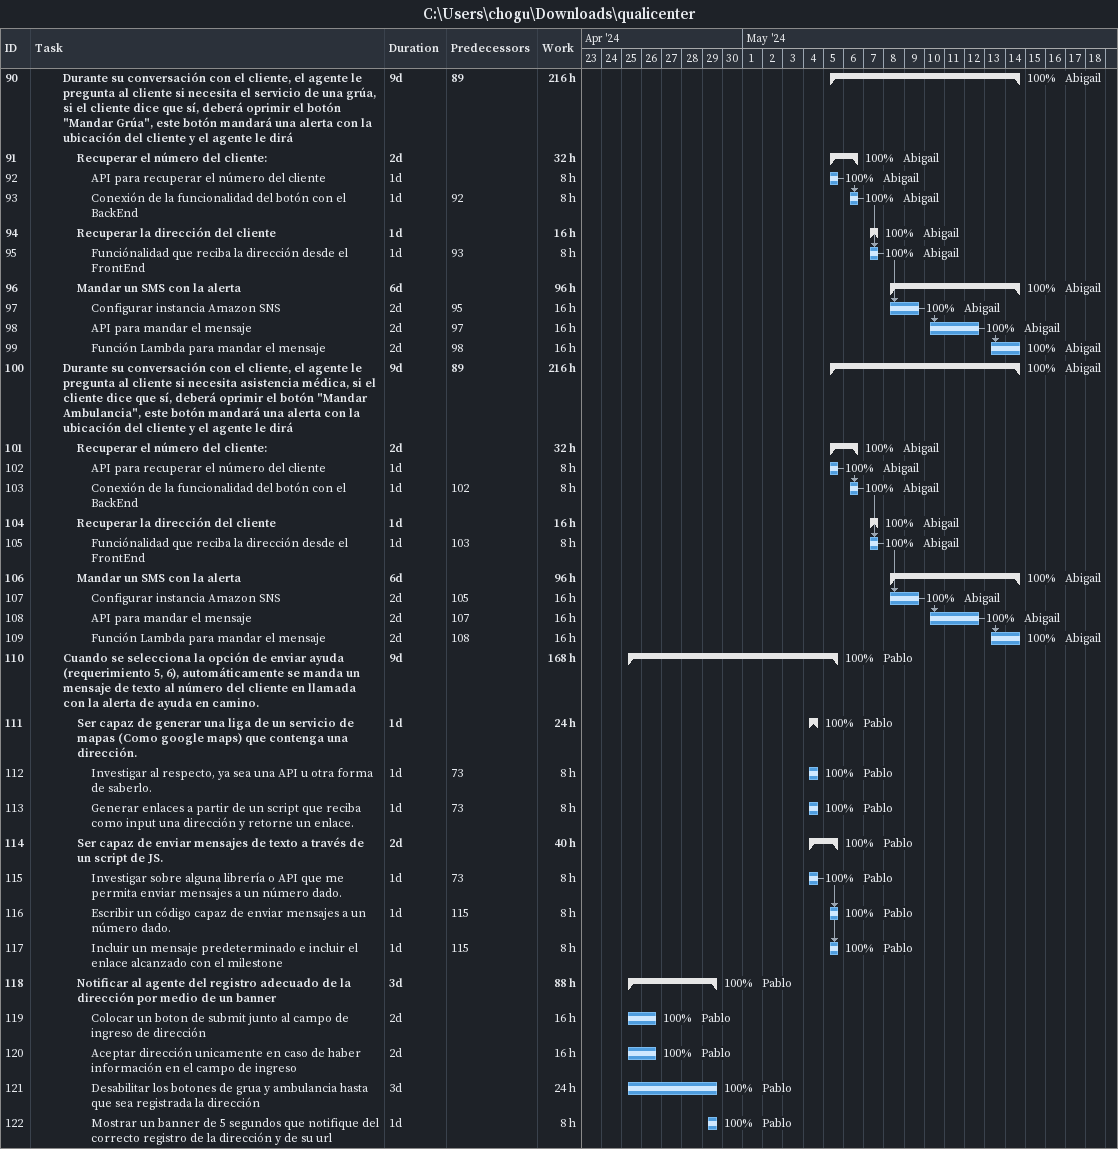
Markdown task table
C:\Users\chogu\Downloads\qualicenter

| ID | Level | Task | Duration | Start | Finish | Predecessors | Resources | % complete | Work (h) |
|---|---|---|---|---|---|---|---|---|---|
| 90 | 3 | **Durante su conversación con el cliente, el agente le pregunta al cliente si necesita el servicio de una grúa, si el cliente dice que sí, deberá oprimir el botón "Mandar Grúa", este botón mandará una alerta con la ubicación del cliente y el agente le dirá** | 9d | 2024-05-05 | 2024-05-14 | 89 | Abigail | 100 | 216 |
| 91 | 4 | **Recuperar el número del cliente:** | 2d | 2024-05-05 | 2024-05-06 |  | Abigail | 100 | 32 |
| 92 | 5 | API para recuperar el número del cliente | 1d | 2024-05-05 | 2024-05-05 |  | Abigail | 100 | 8 |
| 93 | 5 | Conexión de la funcionalidad del botón con el BackEnd | 1d | 2024-05-06 | 2024-05-06 | 92 | Abigail | 100 | 8 |
| 94 | 4 | **Recuperar la dirección del cliente** | 1d | 2024-05-07 | 2024-05-07 |  | Abigail | 100 | 16 |
| 95 | 5 | Funciónalidad que reciba la dirección desde el FrontEnd | 1d | 2024-05-07 | 2024-05-07 | 93 | Abigail | 100 | 8 |
| 96 | 4 | **Mandar un SMS con la alerta** | 6d | 2024-05-08 | 2024-05-14 |  | Abigail | 100 | 96 |
| 97 | 5 | Configurar instancia Amazon SNS | 2d | 2024-05-08 | 2024-05-09 | 95 | Abigail | 100 | 16 |
| 98 | 5 | API para mandar el mensaje | 2d | 2024-05-10 | 2024-05-12 | 97 | Abigail | 100 | 16 |
| 99 | 5 | Función Lambda para mandar el mensaje | 2d | 2024-05-13 | 2024-05-14 | 98 | Abigail | 100 | 16 |
| 100 | 3 | **Durante su conversación con el cliente, el agente le pregunta al cliente si necesita asistencia médica, si el cliente dice que sí, deberá oprimir el botón "Mandar Ambulancia", este botón mandará una alerta con la ubicación del cliente y el agente le dirá** | 9d | 2024-05-05 | 2024-05-14 | 89 | Abigail | 100 | 216 |
| 101 | 4 | **Recuperar el número del cliente:** | 2d | 2024-05-05 | 2024-05-06 |  | Abigail | 100 | 32 |
| 102 | 5 | API para recuperar el número del cliente | 1d | 2024-05-05 | 2024-05-05 |  | Abigail | 100 | 8 |
| 103 | 5 | Conexión de la funcionalidad del botón con el BackEnd | 1d | 2024-05-06 | 2024-05-06 | 102 | Abigail | 100 | 8 |
| 104 | 4 | **Recuperar la dirección del cliente** | 1d | 2024-05-07 | 2024-05-07 |  | Abigail | 100 | 16 |
| 105 | 5 | Funciónalidad que reciba la dirección desde el FrontEnd | 1d | 2024-05-07 | 2024-05-07 | 103 | Abigail | 100 | 8 |
| 106 | 4 | **Mandar un SMS con la alerta** | 6d | 2024-05-08 | 2024-05-14 |  | Abigail | 100 | 96 |
| 107 | 5 | Configurar instancia Amazon SNS | 2d | 2024-05-08 | 2024-05-09 | 105 | Abigail | 100 | 16 |
| 108 | 5 | API para mandar el mensaje | 2d | 2024-05-10 | 2024-05-12 | 107 | Abigail | 100 | 16 |
| 109 | 5 | Función Lambda para mandar el mensaje | 2d | 2024-05-13 | 2024-05-14 | 108 | Abigail | 100 | 16 |
| 110 | 3 | **Cuando se selecciona la opción de enviar ayuda (requerimiento 5, 6), automáticamente se manda un mensaje de texto al número del cliente en llamada con la alerta de ayuda en camino.** | 9d | 2024-04-25 | 2024-05-05 |  | Pablo | 100 | 168 |
| 111 | 4 | **Ser capaz de generar una liga de un servicio de mapas (Como google maps) que contenga una dirección.** | 1d | 2024-05-04 | 2024-05-04 |  | Pablo | 100 | 24 |
| 112 | 5 | Investigar al respecto, ya sea una API u otra forma de saberlo. | 1d | 2024-05-04 | 2024-05-04 | 73 | Pablo | 100 | 8 |
| 113 | 5 | Generar enlaces a partir de un script que reciba como input una dirección y retorne un enlace. | 1d | 2024-05-04 | 2024-05-04 | 73 | Pablo | 100 | 8 |
| 114 | 4 | **Ser capaz de enviar mensajes de texto a través de un script de JS.** | 2d | 2024-05-04 | 2024-05-05 |  | Pablo | 100 | 40 |
| 115 | 5 | Investigar sobre alguna librería o API que me permita enviar mensajes a un número dado. | 1d | 2024-05-04 | 2024-05-04 | 73 | Pablo | 100 | 8 |
| 116 | 5 | Escribir un código capaz de enviar mensajes a un número dado. | 1d | 2024-05-05 | 2024-05-05 | 115 | Pablo | 100 | 8 |
| 117 | 5 | Incluir un mensaje predeterminado e incluir el enlace alcanzado con el milestone | 1d | 2024-05-05 | 2024-05-05 | 115 | Pablo | 100 | 8 |
| 118 | 4 | **Notificar al agente del registro adecuado de la dirección por medio de un banner** | 3d | 2024-04-25 | 2024-04-29 |  | Pablo | 100 | 88 |
| 119 | 5 | Colocar un boton de submit junto al campo de ingreso de dirección | 2d | 2024-04-25 | 2024-04-26 |  | Pablo | 100 | 16 |
| 120 | 5 | Aceptar dirección unicamente en caso de haber información en el campo de ingreso | 2d | 2024-04-25 | 2024-04-26 |  | Pablo | 100 | 16 |
| 121 | 5 | Desabilitar los botones de grua y ambulancia hasta que sea registrada la dirección | 3d | 2024-04-25 | 2024-04-29 |  | Pablo | 100 | 24 |
| 122 | 5 | Mostrar un banner de 5 segundos que notifique del correcto registro de la dirección y de su url | 1d | 2024-04-29 | 2024-04-29 |  | Pablo | 100 | 8 |
